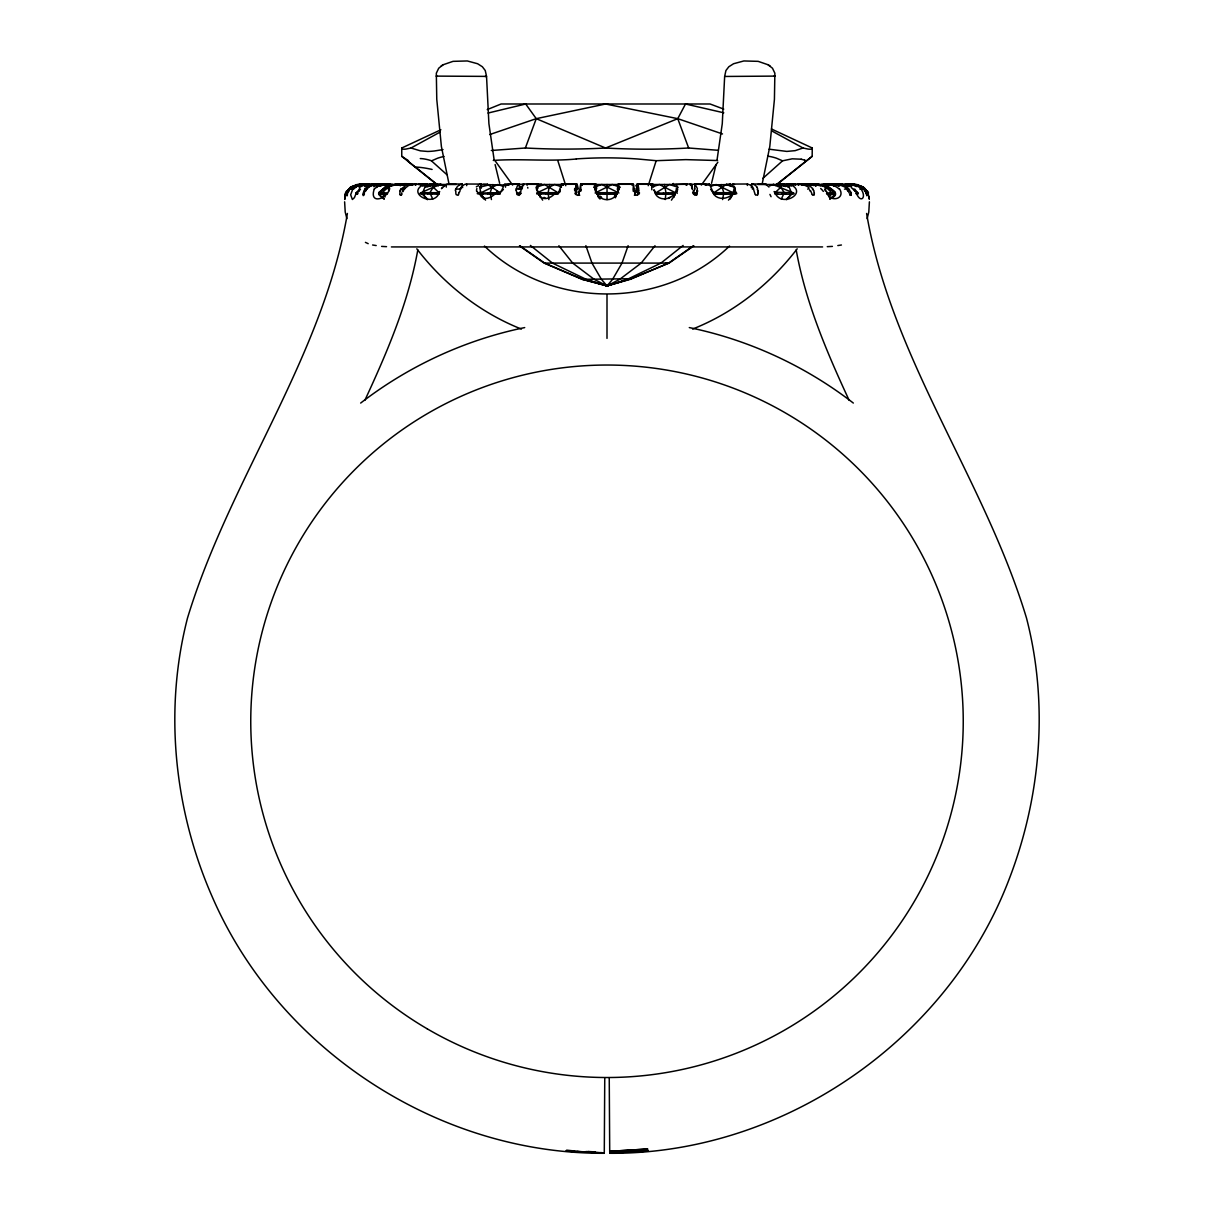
<?xml version="1.0" encoding="UTF-8"?>
<svg xmlns="http://www.w3.org/2000/svg" width="1214" height="1214" viewBox="0 0 1214 1214"><rect width="100%" height="100%" fill="white"/><g stroke="black" fill="none" stroke-linecap="round" stroke-linejoin="round"><path stroke-width="1.5" d="M607.03 199.551L607.03 184.498M777.051 184.422L812.166 156.348L812.257 148.002L771.436 128.972M618.047 186.228L617.729 190.006M651.008 185.12L651.023 184.285L636.819 184.285L636.47 185.439M869.391 201.828L868.799 212.04L867.13 218.672M604.284 1152.344L604.754 1078.457M562.977 185.135L562.962 184.285L577.211 184.285L577.636 189.081M652.753 183.982L637.942 183.982L637.836 189.141M596.378 186.364L596.074 184.346L581.84 184.285L581.825 185.378M347.022 195.636L347.113 194.695M508.165 185.12L508.18 184.27L522.506 184.285L523.34 185.105M536.542 188.61L538.515 183.982L523.735 183.982L521.276 188.549M561.384 187.381L561.308 183.982L576.058 183.982L576.787 192.343M580.823 191.175L580.823 189.642M596.044 185.408L596.074 184.346M636.819 184.285L637.092 192.571L637.805 189.642M712.724 191.417L709.34 183.997L694.924 183.982L694.681 188.2M618.366 188.094L618.442 183.982L633.313 183.982L633.192 191.175M866.978 195.621L866.857 194.604M527.073 185.363L527.104 184.285L541.232 184.346A59.425 7.102 87.1 0 1 541.717 184.832M638.807 190.34L638.701 191.736M541.171 184.285L541.125 185.135M579.837 189.126L580.702 183.982L595.528 183.982L595.695 191.342M697.58 191.615L697.61 190.537M766.186 184.027L751.8 183.997L751.36 187.715M636.09 188.489L635.984 190.052M483.339 184.27L487.36 184.27L487.3 185.12M677.594 189.247L677.23 191.22M455.811 190.993L455.827 193.147A8.619 7.845 21.6 0 0 455.872 193.587L456.039 194.21A5.008 4.689 -28.1 0 0 456.191 194.665L458.057 195.333A2.898 2.504 -56.5 0 0 458.452 194.756L458.558 194.665A5.766 4.34 -57.8 0 0 458.74 193.997M617.729 186.698L617.319 189.521M617.744 186.47L617.926 184.938M579.746 190.34L579.579 191.615M799.04 184.042L798.417 185.089A10.486 7.33 90 0 0 798.524 183.982C801.119 183.299 813.107 188.109 807.644 189.096M812.652 188.565C810.588 185.833 803.653 182.555 801.68 185.089A10.486 7.33 -90 0 0 801.786 183.982L813.198 184.058L820.816 185.939M853.472 189.43L857.752 193.102L854.656 188.989M418.405 184.285L418.375 184.574M443.671 185.135L440.333 184.27L440.227 185.12M437.617 184.285L430.302 184.285L430.151 185.363M352.819 188.989L350.664 194.786L352.379 199.506L354.412 197.67L356.415 192.692L360.482 189.43M431.091 185.211L427.07 184.285L426.918 185.363M665.257 199.551L665.955 192.692L664.468 184.498M694.59 189.005L694.59 189.05A8.513 1.381 90 0 0 694.727 188.352M521.185 189.217L520.776 191.615M840.376 185.196L832.44 183.982L832.258 185.089M851.606 186.653L839.587 183.982L834.23 183.982L833.775 186.167M635.863 191.038L635.226 193.8A6.374 5.463 -40.8 0 1 635.043 194.422M618.184 191.311L618.472 184.058M394.671 184.285L394.034 184.998M851.773 184.346L847.949 183.982L847.751 185.089A10.501 10.41 90 0 0 847.888 183.982L850.392 184.194M848.647 183.997L848.313 185.089A10.501 10.41 -89.9 0 0 848.449 183.982L851.621 184.133A48.864 48.105 -17.4 0 1 857.828 185.105L863.761 187.426L867.236 191.417L864.125 187.684M385.369 185.135L388.495 183.982L381.044 184.027A67.301 61.58 90 0 0 377.691 184.376L373.912 185.135M404.52 185.211L399.254 184.285L399.057 185.378M560.307 187.654L558.592 192.905M618.685 189.384L618.715 189.232A8.741 2.656 85.4 0 1 618.032 191.417A9.803 5.66 -51.2 0 1 617.607 192.115M385.475 184.574L386.052 184.346A58.5 57.969 -18.9 0 1 390.028 184.907L390.969 185.15L390.013 184.953A58.621 57.984 -18.1 0 0 386.052 184.407L385.84 184.285M387.645 184.346L386.401 185.378A10.228 10.137 -90 0 0 386.522 184.285M347.401 213.467C322.712 358.145 229.704 479.029 187.517 618.002C163.708 710.236 174.148 810.254 212.374 897.131C278.492 1049.457 438.117 1154.059 604.269 1153.285M717.064 159.793L722.269 123.707L724.652 76.376L725.926 70.533L728.825 66.755L733.575 63.735L743.863 60.958L758.158 61.353L768.128 64.782L772.483 68.227L774.866 73.204L774.426 99.351L769.797 146.53L762.089 184.361M417.813 249.902C408.39 302.559 387.22 352.075 364.837 400.362M560.64 185.621L560.853 184.756M694.499 189.642L693.543 192.146L693.164 190.795M406.948 185.135C408.238 183.238 400.15 183.208 400.772 185.378M850.817 195.393L849.891 194.68M758.097 193.648L758.006 194.028A5.675 5.311 10.8 0 1 757.794 194.65L757.748 194.771A2.929 2.716 41 0 1 757.43 195.317L755.442 194.68M347.189 194.24L347.341 193.618A8.832 3.809 -64.4 0 1 347.507 192.965L348.433 190.795M386.902 185.378L388.207 184.285M716.063 164.558L711.525 183.314M722.588 199.551L723.848 192.692L721.162 184.498M345.52 194.953L344.73 199.46L345.58 194.71M549.608 184.498L548.167 192.692L548.849 199.551M631.917 185.105L632.191 184.285L618.017 184.285L618.047 185.408A59.44 0.865 -87.1 0 0 617.85 186.334M730.145 199.066L732.892 194.21L734.364 187.244L731.739 184.498L705.061 185.074M825.171 190.871L826.173 187.244L823.578 184.498C829.572 188.291 843.275 193.269 829.951 198.959M520.533 192.616L520.624 193.876L520.624 192.996M400.195 191.008L399.831 193.011A8.862 7.906 -30.6 0 0 399.846 193.572L399.861 194.21A5.084 3.976 -59.9 0 0 399.998 194.635M697.231 193.739L697.139 193.997A5.812 5.387 -22 0 1 696.851 194.589L696.836 194.726A3.05 2.929 7.1 0 1 696.457 195.287M347.432 194.619L347.083 195.682M460.152 190.386L459.681 191.903M347.553 192.889L347.507 193.026A8.756 4.826 -62.4 0 0 347.401 193.603M638.261 193.724L638.185 193.982A5.979 5.448 -31.9 0 1 637.851 194.574A3.096 2.974 -8.3 0 1 637.441 195.287M648.23 185.696L656.182 160.688L685.819 159.626L717.58 160.536M460.516 189.217L461.305 187.411M615.468 197.776L616.682 192.692L619.413 188.61M628.124 245.653L622.008 263.089L612.584 279.341L607.015 285.882L582.113 279.341L544.13 263.089L519.455 245.865M579.048 193.724L578.957 193.982A5.888 5.16 -43.5 0 1 578.577 194.574A3.035 2.868 -30.3 0 1 578.183 195.287M491.321 150.49L525.374 148.002L536.254 118.669L525.692 103.994L488.013 113.054M650.598 185.089L651.023 184.285M575.831 184.407L575.724 189.081M364.443 193.724L364.033 194.726M427.449 199.688L422.654 194.21L422.654 192.692L424.87 187.244L429.984 184.498L456.403 184.498M403.063 191.63L403.625 190.355M617.865 192.115L616.5 194.543M650.173 184.498L675.925 184.498L677.791 187.244L673.816 197.442M383.852 189.976L385.111 187.244L390.392 184.498L382.456 192.692C375.338 191.903 379.36 195.666 384.034 198.959M501.261 191.417L504.675 183.997L519.137 183.982A10.486 1.669 -90 0 0 519.455 189.156M576.089 194.21L576.089 192.692L575.057 193.77L576.089 194.21L576.089 192.692M357.584 193.77L356.188 193.876L359.769 188.519M348.539 191.615L349.237 190.34M365.338 191.615L366.021 190.34M492.869 184.498L490.183 192.692L491.442 199.551M634.922 194.498L634.391 195.287M525.374 147.987A393.852 205.363 -3.2 0 0 605.589 148.017L677.761 118.669L685.5 103.994L723.787 112.796M614.921 197.442L616.682 194.21L597.379 194.21L594.632 188.61M615.832 193.709L614.815 195.302M441.456 188.686L446.206 184.422M781.33 199.066L784.259 192.692L780.83 187.244L777.415 184.498M671.418 200.143L675.318 194.21L656.137 194.21L653.754 189.976M439.377 192.282C434.521 208.019 406.69 193.754 422.776 185.029M540.291 197.442L536.284 187.244L538.121 184.498L563.842 184.498M374.261 188.989C368.859 205.075 387.19 199.096 389.724 188.565M856.356 193.77L857.539 194.21L857.767 192.996M701.343 185.074L717.869 162.221M728.476 200.143L732.892 194.21L736.67 193.77M404.672 188.565L408.557 185.545L415.294 184.012M690.569 185.211L691.494 184.285L705.865 184.27L705.865 185.105M686.047 185.105L686.896 184.285A10.167 1.654 -90 0 0 686.912 185.15M655.014 245.744L641.189 263.089L619.717 279.341L607.015 285.882L582.705 279.341L544.631 263.089L520.047 245.865M797.188 248.824C770.146 284.076 734.015 312.681 692.587 329.07M401.303 195.302L399.937 194.665M560.352 189.976L557.97 194.21L536.679 193.876M786.611 199.688L791.422 194.21L793.895 193.77M696.472 195.287L694.393 194.695M483.885 199.066L481.139 194.21L479.667 187.244L482.292 184.498L509.015 185.135M828.965 196.956L831.56 194.21L835.247 194.21L829.754 198.959M518.181 184.665L519.137 183.982M637.456 195.287L635.377 194.68M367.356 188.549L368.737 187.366M428.132 186.334L429.984 184.498M578.092 195.393L576.119 194.68A5.008 4.735 18.3 0 1 575.876 194.225L575.74 193.754A8.802 7.269 46.7 0 1 575.527 193.163L575.224 190.795M786.308 199.293L791.422 194.21L791.422 192.692L789.191 187.244L784.062 184.498L757.642 184.498M503.415 189.43L500.031 192.692L477.36 193.102M791.422 194.21L775.063 194.21L775.063 192.692L780.83 187.244L781.755 184.498L789.191 187.244M366.203 186.334L368.161 184.498L364.853 186.334M350.679 188.549L356.203 185.53M672.222 185.059A59.228 7.314 -86.9 0 1 672.738 184.437L686.896 184.285M762.756 178.473L782.56 160.825L792.211 158.822L801.24 159.201M392.441 184.498L385.111 187.244L378.783 192.692L378.738 194.21L384.231 198.959M670.022 197.29L668.292 198.474M729.523 246.047C663.041 309.919 550.959 309.919 484.477 246.047M385.111 187.244L378.738 192.692L393.215 184.498M812.166 156.348L775.215 185.53M436.645 184.498L433.246 187.244L420.181 193.102M639.55 192.996L638.185 192.996L637.942 194.21L639.004 193.77L637.942 192.692A10.304 6.207 -62.7 0 0 638.078 192.009M683.133 245.456L660.932 263.104L627.335 279.341L607.015 285.882L586.453 279.842M693.406 193.876L693.862 192.692L696.472 192.996M360.664 403.063C408.693 365.96 465.25 339.799 524.706 327.583M729.113 184.27L726.184 184.513L714.014 192.692L714.014 194.21L732.892 194.21M815.505 186.334L817.978 184.498L826.173 187.244L835.247 192.692L835.247 194.21M494.128 159.793L488.908 123.707L486.541 76.376L485.251 70.533L482.368 66.755L477.603 63.735L467.314 60.958L453.034 61.353L443.049 64.782L438.709 68.227L436.327 73.204L436.767 99.351L441.395 146.53L449.089 184.361M693.255 245.865L668.565 263.104L630.491 279.266L607.015 285.882L586.119 279.341L552.491 263.104L530.381 245.44M693.847 245.865L669.051 263.089L631.068 278.719L607.015 285.882L602.174 283.712M351.256 187.639L352.47 186.88M441.061 66.117L443.049 64.782M458.968 185.226L462.231 183.997A10.486 3.946 -90 0 0 462.625 187.624M856.28 193.876L857.767 193.876M856.356 193.102L857.539 192.692L854.595 190.871M357.675 192.996L356.188 192.996M356.415 194.21L356.415 192.692L359.344 190.871M350.831 187.077L346.764 191.417L350.254 187.426L356.188 185.059A48.864 48.12 17.1 0 1 362.394 184.24L363.35 184.058M595.133 192.996L612.144 184.498L620.324 187.244M376.993 186.668L385.369 184.3M378.738 194.21L387.403 193.876L387.403 192.996L382.456 192.692L382.456 194.21L385.05 196.956M438.208 185.636L401.758 156.318L401.758 148.002A165.286 11.988 -27.2 0 0 406.144 149.034L411 148.002L440.287 131.992M536.679 192.996L554.692 184.498L561.111 186.698M820.785 184.498L826.173 187.244L831.56 192.692L831.56 194.21L826.643 193.876L826.643 192.996L835.247 192.692L828.859 187.244L821.499 184.498M351.225 186.85L353.031 186.03A23.506 23.324 -61.5 0 1 356.203 185.12M726.124 184.543L734.364 187.244M481.139 192.692L497.877 184.498L502.566 186.152M355.899 186.653L368.57 183.982A10.592 10.471 54.9 0 0 368.722 185.089A10.592 10.44 -80.5 0 1 368.677 183.982M696.472 193.876L693.862 194.21L693.862 192.692M428.603 186.561L432.685 184.498M520.715 193.102L517.559 192.996M401.849 156.394L408.496 160.703M401.758 148.002L440.879 129.761M611.78 283.712L607.015 285.882L594.177 279.341L572.689 263.089L558.88 245.744M356.203 193.77L357.675 193.876M353.304 186.455L358.949 184.862M364.761 186.561L372.121 184.194M812.272 148.002A165.286 11.988 27.2 0 1 807.871 149.034L803.015 148.002L795.155 150.657L786.809 151.416L769.115 149.201M856.28 192.996C860.559 204.104 867.236 197.457 860.711 188.519M523.644 184.027L523.765 185.089M769.858 185.863L773.075 184.498L793.895 193.102M359.071 185.863L362.288 184.498L416.766 184.498M487.239 109.594L501.109 103.994L710.084 103.994L723.726 109.108M424.87 187.244L432.305 184.498L433.246 187.244L439.043 192.692L439.043 194.21L420.181 193.77M366.203 186.152L370.71 184.498M374.898 186.152L379.512 184.498M711.465 186.152L716.154 184.498L732.892 192.692L736.67 193.102M406.417 185.105L401.03 189.096L404.687 189.081M652.965 186.698L659.384 184.498L675.318 192.692L661.023 193.102L656.137 192.692L669.551 184.498L677.791 187.244M489.728 134.557L536.254 118.669L605.589 103.994L677.761 118.669L722.497 133.95M770.329 185.135L783.698 184.285L783.865 185.363M370.118 185.59L373.381 184.498M396.037 184.498L387.843 187.244L388.875 190.871M430.5 186.152L435.401 184.498M479.667 187.244L488.635 184.968M593.722 187.244L601.901 184.498L618.928 192.996M536.284 187.244L544.525 184.498L557.97 192.692L538.788 192.692M409.695 185.105L413.276 184.27M638.185 192.996L637.942 194.21M406.614 185.044L412.199 183.997A10.486 7.314 90 0 0 412.365 185.089C408.435 182.828 400.711 183.648 395.172 185.15A37.133 28.483 70.5 0 1 397.934 184.604M626.819 279.888L607.015 285.882L601.416 279.341L591.977 263.104L585.876 245.653M779.692 185.211L783.698 184.285A10.182 7.117 -90 0 0 783.834 185.135M782.939 185.211C786.824 184.179 793.47 182.707 795.762 185.135M780.01 185.105L783.713 184.285L776.368 184.27M783.288 185.105L786.976 184.285A10.167 7.102 90 0 0 787.112 185.135M481.518 184.073L466.373 184.027A67.529 25.418 89.7 0 0 464.977 184.331L464.188 184.725A24.75 9.317 90 0 0 461.259 187.199M791.376 185.15L792.135 184.953A57.786 45.024 71.9 0 1 795.2 184.255M371.757 185.196L379.815 183.982A10.486 9.591 89.9 0 0 380.225 186.349M791.756 185.044L792.15 184.953A57.771 44.857 69.4 0 1 795.246 184.452L795.671 184.574M366.431 185.15L369.526 184.513M628.624 279.341L631.068 278.719L582.113 279.341M356.855 185.196L359.435 184.665M802.196 185.105L802.864 184.953M357.174 185.135L361.575 184.422L359.723 184.619M809.51 185.211C811.954 184.74 819.465 182.965 819.207 185.15M814.23 185.15L815.125 184.953A58.53 55.207 63.6 0 1 818.873 184.285L819.374 184.285M809.966 185.105L814.791 184.285L814.973 185.378M357.69 185.014L358.722 184.892M821.165 185.211L827.432 184.285L828.661 185.135M821.711 185.211L822.667 185.014L821.635 185.105M823.062 185.15L824.048 184.953A58.773 58.226 19.2 0 1 827.963 184.3L828.494 184.285M774.714 192.267L791.422 192.692M822.106 185.014L823.138 184.923M823.805 184.998L824.048 184.953A58.773 58.12 17.8 0 1 827.978 184.407M409.285 184.391C407.13 185.712 400.863 184.225 401.925 184.407M443.019 149.595L434.597 150.946A70.913 17.922 -23.6 0 1 427.571 151.447L420.423 150.855L411 148.002M358.737 184.801L360.877 184.528M822.576 184.923L823.623 184.832M397.995 184.467L399.785 184.194M825.05 184.604L823.062 184.832L825.52 184.528L824.078 184.346A58.545 56.572 -49.8 0 0 820.209 185.044M409.513 184.346L410.378 184.209M426.114 184.209L427.677 183.997L415.112 184.027M376.719 184.528L375.748 184.695A24.644 22.55 90 0 0 368.646 187.168M375.247 184.482L374.033 184.695A24.659 22.565 90 0 0 372.106 185.165M359.784 184.604L364.185 184.133M422.654 192.692L439.043 192.692M477.36 193.77L500.031 194.21L500.031 192.692L487.36 184.27M837.812 245.562L841.423 245M384.185 184.467L385.066 184.346A10.531 10.304 75.4 0 1 384.929 185.059M375.293 184.467L375.976 184.376A67.347 61.611 89.9 0 1 379.329 184.027M377.205 184.467L381.621 183.982A10.501 9.606 90 0 0 381.818 185.089M710.615 189.43L714.014 192.692L732.892 192.692M813.198 185.378C811.999 182.919 807.371 186.273 804.715 184.376M369.8 184.467L373.153 184.088M363.805 184.467L363.335 184.058M824.974 184.528L826.006 184.467M597.379 192.692L616.682 192.692M360.831 184.452L367.857 183.982M806.399 184.346L812.985 184.285L812.12 184.407M825.444 184.467L826.476 184.407M385.248 184.3L386.219 184.194M827.083 185.378L825.839 184.285L826.962 184.346M825.93 184.407L827.417 184.285L827.644 185.378M362.212 184.27L365.49 183.982L365.733 185.089M365.763 184.225L364.792 184.331A10.531 10.304 75.4 0 0 364.928 184.983M493.294 160.43C520.943 158.518 548.804 161.644 576.377 158.988M386.462 184.164L388.404 183.982M517.559 193.876L520.169 194.21L520.169 192.692M372.349 184.149L374.185 184.012M366.34 184.164L367.144 184.088M415.385 183.997L415.613 185.089A10.486 7.33 -90 0 1 415.522 183.982M362.88 184.088L365.551 184.027A10.562 10.471 -90 0 0 365.687 185.029M401.697 183.982L399.998 184.164A10.592 8.21 87.4 0 0 400.256 185.788M364.868 184.073L366.036 183.982A10.501 10.41 -90 0 0 366.309 185.089A37.482 35.085 60.8 0 1 369.83 184.589M367.417 184.073L368.495 183.982M365.52 184.027L363.836 184.012M379.587 183.997L379.997 185.089M609.716 1152.344L647.654 1150.144L609.716 1152.344L609.246 1078.457M827.265 246.67L832.409 246.396M640.567 1150.842L647.669 1150.432L640.446 1150.796M618.761 1151.889L625.984 1151.525M609.732 1153.285C782.469 1154.362 947.466 1040.793 1008.986 879.589C1040.929 796.961 1048.79 704.074 1026.483 618.002C984.463 478.984 891.091 358.206 866.599 213.467M774.001 76.194L775.124 76.103L725.411 76.452M485.008 76.482L486.511 76.391L436.099 76.118L436.858 76.179M516.603 189.096L519.471 189.081M456.221 189.096L460.698 189.081M364.291 183.982L364.625 183.982A10.607 9.833 75.9 0 0 364.761 185.044M379.815 183.982L373.351 184.058A10.607 10.015 85 0 0 373.973 186.789M430.606 184.285L440.333 184.27M462.231 183.997L447.875 184.027A64.372 28.286 77 0 0 446.266 184.649M692.42 189.081L692.147 186.046L690.326 183.982L676.137 184.376M750.707 185.226L747.46 183.997L732.497 184.073A51.307 13.308 82.3 0 1 734.47 184.649M786.338 183.997L798.66 183.997M827.508 184.164L825.55 183.982L832.91 184.027A67.301 61.58 -90 0 1 836.279 184.376L836.522 184.422M845.414 183.982A10.592 10.471 -54.6 0 1 845.248 185.089A10.592 10.44 80.4 0 0 845.354 183.982L847.949 183.982M399.254 184.285L395.172 184.346A58.515 55.191 -63.4 0 1 398.814 184.892A58.545 55.131 -60.5 0 0 395.157 184.422M427.07 184.285L418.83 184.346A57.771 44.857 -69.4 0 1 421.88 185.014L422.654 185.15M594.648 184.498L619.383 184.498M797.279 184.498L851.727 184.498L856.553 186.561M349.602 189.096L353.593 189.081M367.007 189.096L365.065 189.096A9.166 8.802 9.6 0 0 364.018 190.81L363.259 193.011A8.862 6.556 -54.8 0 0 363.198 193.587M391.394 246.928L822.606 246.928M665.545 263.089L669.051 263.089L544.631 263.089M752.377 189.096L753.454 189.096L754.744 193.163A8.953 5.16 61.2 0 0 754.865 193.603L755.199 194.225A5.099 4.173 56.6 0 0 755.366 194.71M844.474 189.096L847.053 189.096M859.831 189.081L863.822 189.096M595.801 1152.511L566.301 1150.918L573.539 1151.282M600.884 1152.708L604.284 1152.83L566.285 1151.1L604.284 1152.981L600.657 1152.647M585.861 1151.555L595.072 1151.949M573.554 1150.796L566.331 1150.432L573.433 1150.842M588.016 1151.525L595.239 1151.889M577.151 1151.464L595.239 1152.374M717.853 150.278L688.642 148.002A393.579 205.348 3.1 0 1 605.589 148.032L536.254 118.669M381.606 246.396L386.538 246.67M839.587 183.982L840.619 184.073M845.748 184.012L847.63 184.164M834.048 185.089A10.486 9.606 -89.9 0 0 834.185 183.982L838.419 184.422M848.48 184.027L849.542 184.058M834.23 183.982L834.716 184.027A67.347 61.611 -89.9 0 1 838.07 184.376L841.955 185.135M825.566 183.982L826.506 184.058M848.753 184.042L854.398 184.725M812.348 183.982L814.048 184.164A10.592 8.21 -87.4 0 1 813.79 185.59M851.151 184.088L854.535 184.756M846.826 184.088L853.852 185.15A15.372 15.145 69.3 0 1 860.802 188.398M849.512 184.103L850.589 184.149M840.877 184.088L841.666 184.164M826.78 184.088L833.153 185.15M801.832 183.997L804.396 184.316M847.918 184.194L850.225 184.467M656.182 160.688L637.638 158.988A312.226 225.106 0 0 0 576.362 158.913M841.924 184.194L843.214 184.331M827.766 184.194L828.676 184.3M786.353 183.997L787.674 184.164M386.613 184.285L388.07 184.407L387.038 184.346M851.591 184.316L853.169 184.452M852.471 184.361L854.246 184.604M399.163 184.285L403.989 185.105M814.26 184.194L816.051 184.467M787.158 184.088L786.884 184.058A10.623 8.635 81 0 1 786.824 185.241M388.586 184.467L387.509 184.407L390.498 184.756M799.889 184.133L804.457 185.135M828.98 184.346L829.86 184.467M387.994 184.467L389.072 184.528M616.651 194.21L614.314 193.876L614.36 192.996M389.542 184.604L388.465 184.528L390.984 184.832L389.466 184.665M357.584 193.102L356.415 192.692M836.704 184.452L837.979 184.665M838.555 184.452L839.997 184.695A24.659 22.565 -90 0 1 847.114 187.168M388.95 184.604L390.028 184.665M372.592 245L376.203 245.562M853.169 184.528L855.506 184.832M430.211 185.135A10.182 7.117 90 0 0 430.302 184.27L434.02 185.105M430.302 184.285L434.324 185.211M854.216 184.695L859.785 186.046L863.867 188.549A8.908 8.802 79.8 0 1 864.444 189.232M391.454 184.923L390.377 184.832L392.41 185.105M751.8 183.997L751.997 184.042A67.392 25.282 -89.7 0 1 753.378 184.331L754.167 184.725A24.72 9.272 -90 0 1 757.081 187.199M855.096 184.756L856.598 185.074M838.115 184.68L838.237 184.71A24.644 22.55 -90 0 1 840.134 185.165M390.847 184.923L392.82 185.211M855.081 184.862L856.856 185.135M398.814 184.953L399.603 185.089M391.803 185.105L392.319 185.211M399.042 184.998L399.831 185.15M430.727 185.105L427.04 184.285A10.167 7.087 -90 0 1 426.721 186.152M689.294 327.583C748.75 339.799 805.307 365.96 853.336 403.063M778.614 184.498L783.516 186.152M840.558 184.498L843.821 185.59M834.443 184.498L839.071 186.152M791.513 185.12C807.447 193.466 781.133 208.019 775.048 192.753M843.26 184.498L847.751 186.152M521.413 329.07C479.985 312.681 443.854 284.076 416.812 248.824M804.594 160.127L806.354 160.916M694.924 183.982L697.413 188.549M444.218 185.863L440.986 184.498L433.246 187.244L429.832 192.692L432.745 199.066M844.519 184.498L849.193 186.561M860.165 186.455L857.782 185.53A15.661 15.57 -84.3 0 1 864.201 188.534M365.414 242.36L368.191 243.665M782.56 160.825L776.459 158.199A68.03 39.227 -24.1 0 0 767.946 156.166M781.33 184.498L785.428 186.561M545.678 198.428L544.084 197.336M772.104 131.112L803.015 148.002M849.102 186.334L845.779 184.498L847.736 186.334M863.2 187.077L860.999 186.03A23.521 23.324 61.4 0 0 857.828 185.12M861.424 187.123L862.213 187.639M768.128 64.782L770.131 66.117M692.617 192.525L693.74 193.178A8.817 6.358 55.8 0 0 693.862 193.618L694.15 194.24A4.902 4.446 43.2 0 0 694.332 194.726M847.023 187.366L848.404 188.549M601.567 197.563L600.019 196.107M407.661 160.992L438.573 185.575M600.323 196.911L601.522 197.928L600.095 196.865M363.244 195.666L363.062 194.68M446.934 174.725L431.471 160.885L437.465 158.275A67.908 39.349 24.4 0 1 444.021 156.454M422.654 194.21L427.753 199.293M784.062 184.498L785.883 186.334M579.7 195.333L579.124 194.498A6.298 5.235 43.4 0 1 578.957 193.906L578.744 193.542M839.375 188.565C846.37 199.354 829.071 203.117 826.704 191.979M824.64 188.989L826.613 191.827M637.942 183.982L638.807 189.202M538.879 195.059L536.558 189.247M481.139 194.21L485.554 200.143M495.054 160.718L512.627 185.089M562.977 184.285L563.372 185.105M538.788 194.21L542.658 200.143M812.348 194.68L813.911 195.287A3.096 2.322 65 0 0 814.154 194.741L814.139 194.604A5.979 4.962 51 0 0 814.306 194.012M865.021 190.795L866.083 193.163M757.035 187.411L757.657 188.747M600.004 199.066L597.379 194.21L598.593 197.776M848.176 190.795L849.269 193.163M653.071 184.391L653.693 186.956M655.241 192.328L654.361 190.067M849.163 400.362C826.78 352.075 805.61 302.559 796.187 249.902M577.211 184.285L577.985 189.081M865.961 191.615L865.294 190.34A8.999 8.771 27.5 0 0 864.55 189.156M828.859 187.244L830.088 189.976M810.633 190.795L811.65 193.163A8.786 2.094 66.6 0 0 811.771 193.618L812.12 194.225A4.977 2.747 68.2 0 0 812.257 194.771M581.84 184.285L582.159 185.211M866.872 195.606L866.28 193.754M596.013 192.146L596.393 192.965A10.805 8.361 40.3 0 0 596.681 193.679L597.394 194.574A11.609 11.563 -0.1 0 0 616.621 194.635M633.556 184.407L634.163 189.096M813.638 190.34L814.093 191.994A10.334 9.53 -16.1 0 1 814.184 192.722L814.215 192.935M677.761 118.669L688.642 148.002M850.316 191.736L849.709 190.34A9.014 8.695 -43.3 0 0 848.965 189.202M346.885 218.672L345.216 212.04L344.624 201.828M557.833 160.703L565.785 185.712M516.891 193.754L517.043 194.24A4.902 4.674 4.8 0 0 517.225 194.695L519.167 195.393A2.823 2.64 -40.2 0 0 519.653 194.726L519.759 194.619A5.873 4.993 -48.6 0 0 519.941 193.982M868.268 194.073L867.858 192.844L868.86 196.577M499.667 183.314L495.115 164.558M787.34 186.425L786.96 184.285M381.833 185.636L381.53 183.982M807.022 185.135L806.855 184.285M366.233 185.089L366.036 183.982M868.829 196.41L869.239 199.02M596.347 190.006L596.028 186.501M596.666 188.61L596.393 186.47M869.103 198.049L869.224 198.868M773.788 185.12L773.667 184.27M634.3 190.795L634.77 193.163A8.695 6.677 53.1 0 0 634.861 193.603L635.15 194.225A4.917 4.553 35.6 0 0 635.332 194.71M758.158 190.795L758.234 191.782M466.692 185.651L466.571 183.997M726.746 185.12L726.685 184.27M672.844 185.135L672.799 184.285M580.808 189.187L580.702 183.982M691.494 184.285L691.616 186.926A8.65 1.396 90 0 0 691.646 187.426M516.496 191.008L516.739 193.163A8.604 7.405 41.3 0 0 516.8 193.603M850.877 194.604L850.877 194.726A3.096 1.457 71.6 0 1 850.893 195.363M618.472 185.651L618.472 185.772A10.395 2.595 84.9 0 1 618.336 186.607M857.539 192.692L857.539 194.21M857.069 192.996L857.069 193.876M857.008 192.692L857.008 194.21M834.671 192.996L834.671 193.876M832.804 192.996L832.804 193.876M830.118 192.996L830.118 193.876M792.757 192.996L792.757 193.876M789.889 192.996L789.889 193.876M786.277 192.996L786.277 193.876M782.104 192.996L782.104 193.876M777.476 192.996L777.476 193.876M734.865 192.996L734.865 193.876M730.782 192.996L730.782 193.876M726.23 192.996L726.23 193.876M721.419 192.996L721.419 193.876M716.457 192.996L716.457 193.876M694.514 192.996L694.514 193.876M693.467 192.996L693.467 193.876M673.102 192.996L673.102 193.876M668.383 192.996L668.383 193.876M663.497 192.996L663.497 193.876M658.565 192.996L658.565 193.876M638.746 192.692L638.746 194.21M638.352 193.876L638.352 192.996A8.923 6.981 -51 0 1 638.033 193.557M609.489 192.996L609.489 193.876M607 294.865L607 338.387M604.572 192.996L604.572 193.876M599.716 192.996L599.716 193.876M575.694 192.996L575.694 193.876M555.557 192.996L555.557 193.876M550.625 192.996L550.625 193.876M545.739 192.996L545.739 193.876M541.019 192.996L541.019 193.876M519.516 193.876L519.516 192.996A10.349 4.067 -67.4 0 0 519.82 191.979M497.573 192.996L497.573 193.876M492.611 192.996L492.611 193.876M487.8 192.996L487.8 193.876M483.248 192.996L483.248 193.876M479.166 192.996L479.166 193.876M436.615 192.996L436.615 193.876M431.987 192.996L431.987 193.876M427.814 192.996L427.814 193.876M424.187 192.996L424.187 193.876M421.304 192.996L421.304 193.876M383.928 192.996L383.928 193.876M381.211 192.996L381.211 193.876M379.329 192.996L379.329 193.876M356.946 192.692L356.946 194.21M690.311 183.982A10.486 1.7 90 0 1 690.296 185.089M692.253 189.111A9.226 1.791 73.6 0 1 692.162 187.366M747.445 183.997A10.471 3.93 89.9 0 1 747.354 185.469M750.692 185.363A15.828 6.009 -89.7 0 1 753.56 188.747M809.48 189.794A9.135 3.521 72.7 0 1 810.239 191.326M832.364 183.982A10.501 9.606 -90 0 1 832.182 185.272M831.013 188.474A10.501 9.606 -90 0 1 830.771 188.883M846.78 189.43A9.12 6.237 67.9 0 1 847.812 191.053M847.22 188.883A15.676 14.325 89.8 0 0 840.346 185.378A10.607 10.015 -85 0 0 840.589 184.088M399.937 190.886A9.242 8.134 52.2 0 1 400.893 188.974M455.296 190.674A9.135 6.1 67.2 0 1 455.857 188.731M456.1 188.716A15.828 6.04 89.6 0 1 458.968 185.363M520.776 188.671A10.835 1.684 77.4 0 1 519.911 186M574.586 190.158A9.151 3.596 72.4 0 1 574.723 188.382M614.436 196.091A6.844 0.85 -37.7 0 1 615.043 195.742M375.111 184.983A10.607 8.528 81.2 0 1 374.944 183.936M389.391 184.953A10.592 9.393 -86.4 0 1 389.299 183.921M402.547 184.877A10.592 5.842 83.8 0 1 402.411 183.891M429.361 184.71A10.623 6.495 -87.9 0 1 429.331 183.815M825.778 184.012A10.577 10.38 62.8 0 1 825.641 185.135M850.149 184.027A10.607 10.577 -67.9 0 1 849.982 185.181M849.436 183.967A10.607 9.833 -75.9 0 1 849.269 185.044M839.086 183.936A10.607 8.544 -81.2 0 1 838.601 186.258M824.746 183.921A10.592 9.393 86.4 0 1 824.306 186.546M811.635 183.891A10.592 5.842 -83.8 0 1 811.468 185.014M784.714 183.815A10.623 6.48 87.9 0 1 784.532 186M765.108 183.678A10.592 1.563 -84.8 0 1 765.032 184.498M730.13 183.633A10.592 2.914 88.3 0 1 730.1 185.803M709.355 184.953A9.849 0.759 -88.2 0 1 709.371 183.967M673.36 183.466A10.623 1.487 88.4 0 1 673.375 184.983M651.842 189.794A10.607 2.398 -84.6 0 1 651.781 184.543M594.86 189.733A10.638 3.505 -84.4 0 1 594.587 184.3M537.863 188.489A10.638 4.477 -84.2 0 1 537.62 184.209M505.585 185.12A10.592 1.593 88.4 0 1 505.54 187.184M481.351 188.17A10.592 5.766 -83.8 0 1 480.987 184.133M446.327 187.108A10.577 4.568 88.2 0 1 445.993 184.786M427.54 186.926A10.623 8.635 -81.1 0 1 427.131 184.058M388.844 187.002A10.592 10.38 -63 0 1 388.192 184.012M399.118 184.285A10.167 9.302 -90 0 1 398.996 185.15M522.506 184.285A10.182 1.624 90 0 1 522.232 188.898M813.137 185.15A10.167 9.302 90 0 1 813.016 184.285M827.053 185.15A10.167 10.091 -90 0 1 826.916 184.285M827.614 185.15A10.167 10.091 90 0 1 827.478 184.285M814.973 185.15A10.167 9.302 90 0 1 814.837 184.285M401.015 184.285A10.167 9.302 -90 0 1 400.893 185.15M387.129 184.285A10.167 10.091 90 0 1 386.993 185.15M697.033 190.401A8.908 1.214 88.5 0 1 697.094 190.947A8.953 3.308 -78.1 0 0 697.124 189.718M696.821 191.827A10.167 6.374 -63.6 0 1 696.669 192.829M697.139 192.829A8.802 7.132 -48.7 0 1 696.957 193.587M757.384 189.338A8.877 3.445 -89.2 0 1 757.521 189.824M757.49 189.581A9.044 5.084 -76.5 0 1 757.748 191.068M757.809 191.873A10.091 7.876 -55.5 0 1 757.748 192.814M758.052 192.859A8.726 7.739 -32.9 0 1 757.931 193.633M812.424 188.898A8.923 6.07 87.8 0 1 812.803 189.551M812.985 189.308A9.029 7.451 -70 0 1 813.486 190.431M814.321 192.935A8.953 8.119 21 0 1 814.321 193.603M848.283 188.686A8.923 8.058 86.4 0 1 848.814 189.338M850.665 191.66A10.365 9.469 27.7 0 1 850.923 192.677M850.953 192.935A8.968 7.026 50.7 0 1 851.075 193.633M851.014 194.043A5.994 3.627 63.8 0 1 851.029 194.68M849.861 194.938A4.962 1.093 71.5 0 1 849.633 194.422M808.16 185.135A37.771 34.553 -90 0 1 812.12 184.574M866.599 191.433A10.319 8.665 49.8 0 1 867.024 192.631A9.56 4.325 54.7 0 0 866.553 191.433M866.857 192.95A8.908 5.493 60.2 0 1 867.054 193.663M866.978 194.119A5.949 2.276 67.7 0 1 867.1 194.771M866.007 193.147A8.756 3.156 65.6 0 1 866.143 193.572M863.594 189.308A9.12 7.724 58.7 0 1 864.732 190.947M856.553 185.378A15.661 15.539 -90 0 1 864.004 188.868M401.925 184.574A37.771 34.553 -90 0 1 405.886 185.135M351.832 187.563A15.661 15.524 -85.7 0 1 356.324 185.621M350.634 188.504A8.908 8.862 74.8 0 0 350.011 189.156A8.968 8.255 -60.4 0 0 349.101 190.249M347.25 192.571A10.258 7.299 -60.2 0 1 347.765 191.326M347.067 195.135A5.858 0.941 -69.3 0 1 347.28 194.392M347.265 194.543A4.917 1.32 -71.4 0 1 347.356 194.119M348.6 190.886A9.151 8.528 -39.6 0 1 349.753 189.217M349.42 188.868A15.661 15.539 -90 0 1 356.886 185.378M367.235 188.413A8.908 8.24 86 0 0 366.643 189.065A8.968 7.041 -71.8 0 0 365.839 190.188M363.912 192.449A10.243 5.22 -66.1 0 1 364.503 191.099M363.456 194.286A8.847 1.927 -66.5 0 1 364.003 192.859M363.988 194.604A3.05 0.865 -73.1 0 1 363.73 195.15M363.183 194.604A5.038 2.61 -68.7 0 1 363.198 194.164M364.898 188.868A15.676 14.34 -90 0 1 371.772 185.378M404.429 188.185A8.923 6.389 87.6 0 0 403.943 188.838A8.999 4.568 -76.9 0 0 403.427 190.067M402.122 191.038A10.273 1.806 -69.2 0 1 403.245 188.625M401.788 192.814A8.877 1.214 -66.8 0 1 401.546 193.375M401.88 193.906A5.888 2.625 -67 0 1 401.591 194.483M401.622 194.695A3.005 1.836 -69.4 0 1 401.273 195.242M460.152 189.202A9.105 1.381 -78.5 0 1 460.607 187.942M458.922 192.252A10.425 2.701 -67.3 0 1 458.71 192.874M458.801 192.859A9.075 4.492 -62.7 0 1 458.513 193.572M527.65 187.351A23.597 2.883 87.1 0 1 527.878 188.124M520.912 187.138A8.923 1.654 88.3 0 1 521.094 186.668M520.017 192.92A8.832 5.903 -58.1 0 1 519.744 193.679M515.859 190.522A9.196 4.628 70.5 0 1 516.102 188.701M516.587 188.474A19.834 3.141 90 0 1 518.181 184.968M579.063 191.357A9.287 1.229 78.5 0 0 579.275 192.798L579.321 192.829A9.818 2.959 70.5 0 1 579.199 191.949M579.412 190.067A8.938 1.533 -78.6 0 1 579.306 191.068M578.608 191.933A10.182 4.81 -66.7 0 1 578.38 192.889M578.85 192.829A8.802 6.161 -57 0 1 578.577 193.663M635.423 190.689A11.138 3.187 -71 0 1 635.286 191.615M635.969 185.56A17.755 1.593 87.1 0 1 636.485 186.865M638.443 189.794A8.984 2.443 -78.4 0 1 638.412 190.841M633.678 190.006A9.151 2.686 73.3 0 1 633.647 188.382M734.379 186.774A24.477 6.753 86.3 0 1 735.183 188.185M734.849 188.413A11.988 3.733 -85.8 0 1 735.335 190.993M735.365 189.672A8.331 4.188 -62.3 0 1 734.91 191.873M735.836 191.63A9.636 7.041 -39.5 0 1 735.365 192.798M734.167 192.161A12.322 10.213 -25.9 0 1 722.952 198.352A12.322 10.213 -25.9 0 1 713.043 193.026M712.861 192.707A9.545 5.524 50.4 0 1 712.223 191.402M774.578 192.298A9.135 3.126 54.9 0 1 774.092 191.524M769.934 194.407A16.268 2.549 67 0 1 771.057 196.698M766.049 184.665A50.32 21.67 -82.3 0 1 768.948 187.047M788.326 185.12A44.69 25.54 71.6 0 1 791.3 186.121M820.679 188.519A12.14 5.782 61.3 0 1 823.335 191.402M802.849 184.71A57.847 49.577 -67.9 0 1 806.384 184.133M829.845 184.816A37.103 31.883 65.3 0 1 833.138 185.56A15.19 13.506 79.2 0 1 839.041 188.989M851.287 187.684A10.38 7.603 53.3 0 1 853.897 189.839M815.14 184.998A58.53 55.131 60.4 0 1 818.873 184.422M820.148 184.847A58.545 56.8 -52.4 0 1 824.048 184.27M850.21 184.665A37.482 36.314 46.6 0 1 853.837 185.347M851.651 183.845A48.833 48.454 -31.9 0 1 857.903 184.74M867.889 191.417A9.56 5.448 50.1 0 1 868.496 192.98M844.125 184.589A37.482 35.085 -60.9 0 1 847.615 185.226M802.879 185.211A57.847 49.197 -65.1 0 1 806.399 184.589M816.096 184.604A37.133 28.544 -70.5 0 1 818.934 185.165M788.144 183.724A44.751 26.45 77.6 0 1 791.179 184.209M422.73 186.121A44.675 25.555 -71.6 0 1 425.719 185.12M407.646 184.133A57.847 49.562 67.9 0 1 411.197 184.71M380.893 185.56A37.103 31.883 -65.4 0 1 384.185 184.816M389.982 184.27A58.545 56.8 52.5 0 1 393.882 184.847M360.194 185.347A37.497 36.314 -46.7 0 1 363.836 184.665M346.87 193.587A10.789 2.534 -64.2 0 1 347.325 192.267M346.87 192.707A9.56 4.31 -54.8 0 1 347.462 191.433M356.127 184.74A48.833 48.454 32.2 0 1 362.379 183.845M345.52 192.98A9.56 5.448 -50.1 0 1 346.111 191.417M344.73 195.393A10.714 4.021 -57.8 0 1 345.14 193.618M353.183 189.308A10.365 9.378 -17.5 0 1 356.188 187.214M389.891 184.452A58.515 56.557 49.4 0 1 393.776 185.044M359.207 187.7A15.372 14.477 79.5 0 1 366.309 184.983M374.322 189.035A10.273 9.211 17.2 0 1 377.205 187.032M407.57 184.589A57.847 49.137 65.1 0 1 411.076 185.211M418.784 184.255A57.771 44.948 -72 0 1 421.85 184.907M388.905 186.895A15.205 11.639 82.2 0 1 395.081 184.983M422.867 184.209A44.766 26.45 -77.6 0 1 425.902 183.724M442.291 187.244A7.876 1.002 -65.7 0 1 442.184 187.593M439.696 191.524A9.151 2.883 -55.2 0 1 439.24 192.237M500.729 191.433A9.545 4.613 -53.2 0 1 500.138 192.525M497.254 191.266A12.337 8.043 -48.5 0 1 486.222 198.352A12.337 8.043 -48.5 0 1 479.682 192.222M477.83 192.935A9.621 7.724 30.2 0 1 477.375 191.448M476.586 191.22A8.331 5.964 41.2 0 1 476.905 188.504M476.328 186.85A12.003 5.782 64.3 0 1 478.286 186.03M478.437 184.847A24.492 7.618 86.2 0 1 479.606 184.528M479.742 183.739A51.337 13.84 -84.3 0 1 481.533 183.982M556.133 191.827A11.518 8.028 -46.9 0 1 546.786 198.413A11.518 8.028 -46.9 0 1 539.259 194.801M536.436 189.126A8.088 3.065 65.4 0 1 536.436 188.489M559.912 191.433A15.403 0.774 -88 0 1 559.912 192.04M595.771 192.146A9.788 6.116 48.9 0 1 595.452 191.311M676.107 188.838A26.313 3.414 85.3 0 1 677.184 193.405M677.397 188.58A8.24 2.807 -68.4 0 1 677.351 189.49M675.91 191.235A10.273 6.556 -48.5 0 1 674.681 193.618M674.726 193.451A11.472 9.894 -27.7 0 1 663.679 198.868A11.472 9.894 -27.7 0 1 654.832 192.48M652.328 186.653A9.135 2.792 61.7 0 1 653.405 186.319M694.636 189.323A8.498 2.853 80.7 0 1 694.56 189.779M580.914 189.551A8.498 1.093 81.2 0 1 580.929 190.006M637.911 189.384A8.528 1.988 80.9 0 1 637.881 189.839M617.88 190.947A9.424 1.745 -87.2 0 1 617.744 191.296M617.562 192.525A9.712 1.442 -83.9 0 1 617.38 192.358M596.302 186.106A10.425 2.003 -85.9 0 1 596.317 185.12M596.241 190.477A9.439 1.639 85.7 0 1 596.074 189.915M596.347 189.005A8.741 1.836 88.7 0 1 596.059 187.168M415.142 167.062A169.277 41.488 33.6 0 1 432.093 169.444M420.272 158.579A69.319 17.224 35.6 0 1 431.274 160.688M801.179 159.262A174.755 43.416 -35.7 0 1 804.533 160.172M805.519 160.916A173.192 42.794 -35.7 0 1 806.157 161.189M647.593 1149.021L609.716 1151.358L647.593 1149.021M647.715 1151.1L609.716 1152.981L647.715 1151.1M427.313 1028.88A356.233 356.233 0 0 0 963.233 723.089A356.233 356.233 0 0 0 430.454 411.865A356.233 356.233 0 0 0 427.313 1028.88"/></g></svg>
